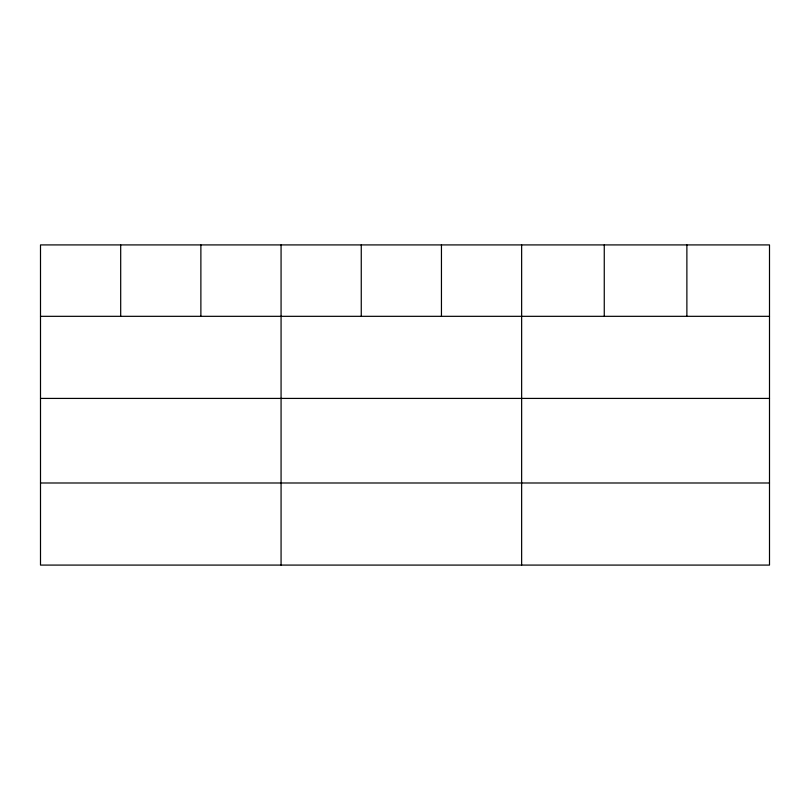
<?xml version="1.0" encoding="UTF-8"?>
<svg xmlns="http://www.w3.org/2000/svg" width="810" height="810" viewBox="0 0 810 810"><rect width="100%" height="100%" fill="white"/><g stroke="black" fill="none" stroke-linecap="round" stroke-linejoin="round"><path stroke-width="1.21" d="M769.5 398.419L769.5 244.914L40.5 244.914L40.5 565.086L769.5 565.086L769.5 398.419L40.5 398.419M40.5 316.325L769.5 316.325M40.5 482.993L769.5 482.993M686.88 244.914L686.88 316.325M604.26 244.914L604.26 316.325M521.64 244.914L521.64 565.086M441.45 244.914L441.45 316.325M361.26 244.914L361.26 316.325M281.07 244.914L281.07 565.086M200.88 244.914L200.88 316.325M120.69 244.914L120.69 316.325"/></g></svg>
